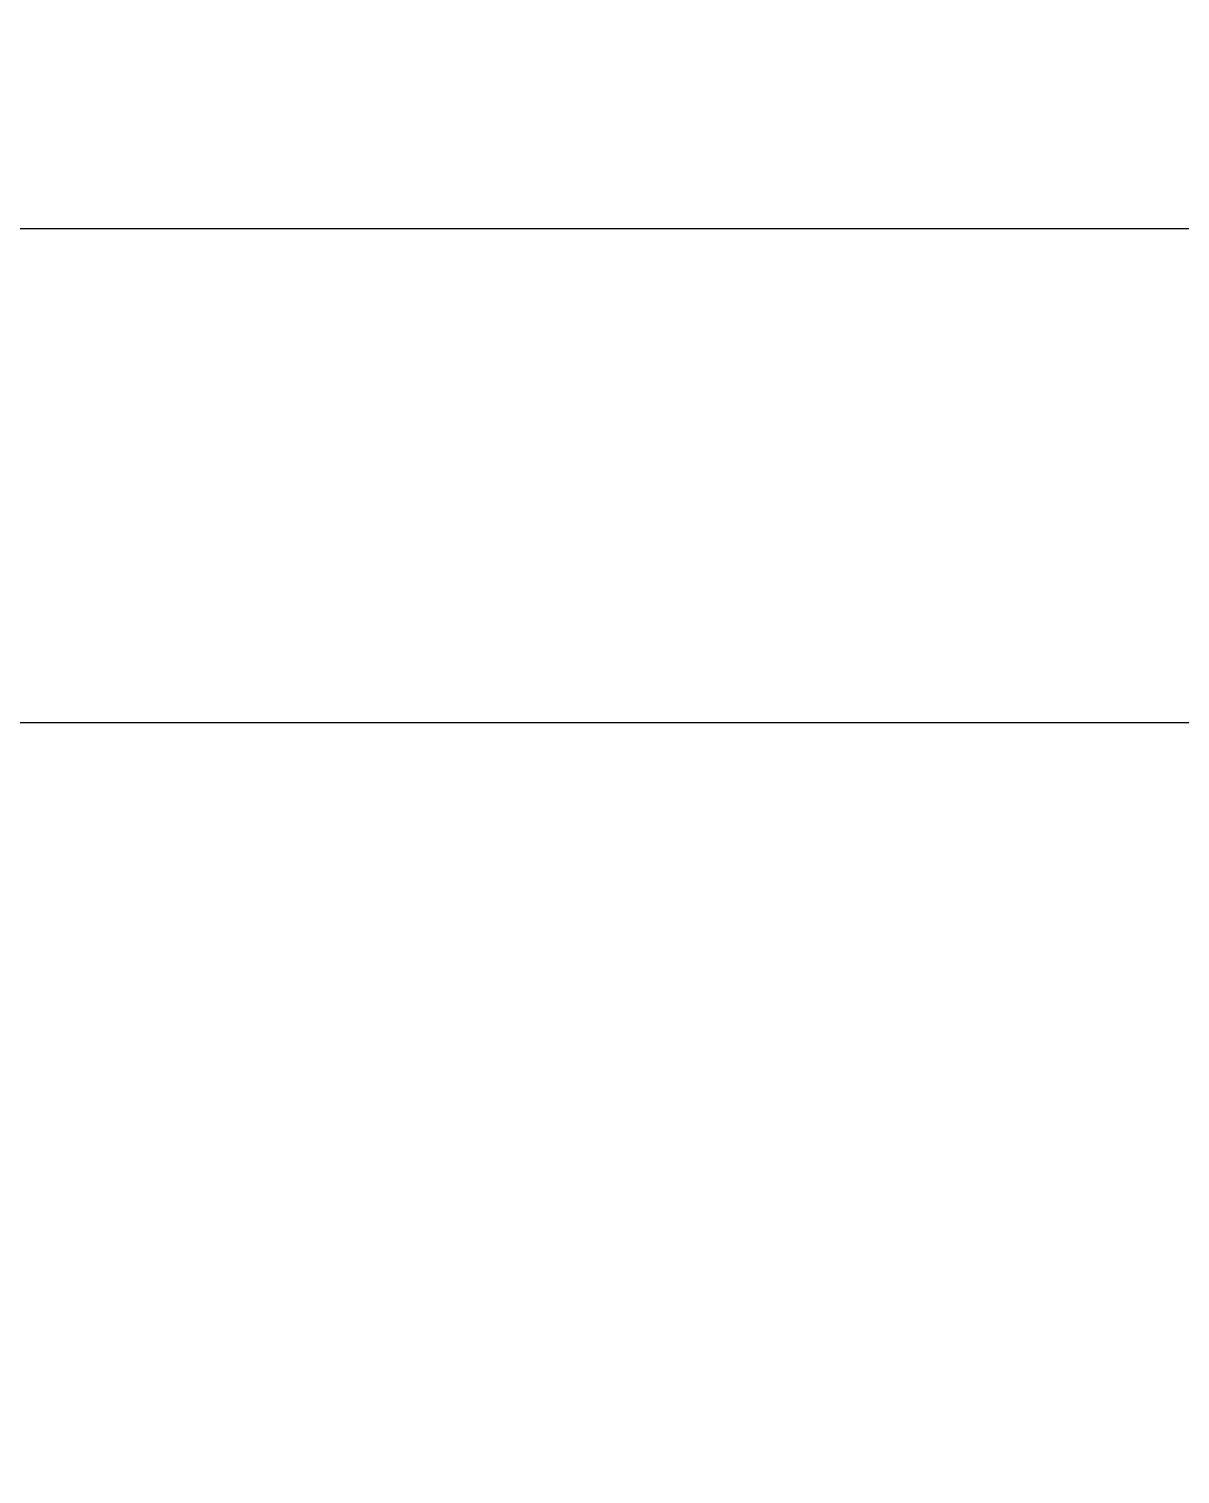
# Model space of a CAD drawing. Header units: millimetres. Extents: x 12325263 to 13848842, y -1463133 to 573208.
# Drawn here: x 12512447 to 12559070, y -1013581 to -955034 of the extents above; entities that cross this region are included whole.
import ezdxf
from ezdxf.xclip import XClip

# ---------------------------------------------------------------- set-up
doc = ezdxf.new("R2010")
doc.units = ezdxf.units.MM
doc.header["$LTSCALE"] = 1000
doc.header["$XCLIPFRAME"] = 0
for name, color, linetype in [('-2F平面$0$COLUMN-CONCRETE', 6, 'Continuous'), ('-2F平面$0$WALL-SHATCH', 8, 'Continuous'), ('PUB_HATCH', 8, 'Continuous'), ('WALL', 5, 'Continuous')]:
    doc.layers.add(name, color=color, linetype=linetype)

# ---------------------------------------------------------------- blocks, each defined once
blk = doc.blocks.new('adgshg13--2F平面$0$A$C7F010FC0')
at = {"layer": '-2F平面$0$WALL-SHATCH'}
h = blk.add_hatch(color=256, dxfattribs=at)
h.dxf.hatch_style = 1
h.paths.add_polyline_path([(-60384, -16881), (-763, 197), (12588, -13153), (12588, -157996), (-162965, -188820), (-171262, -180523), (-171262, -31311), (-150707, -10756), (-131860, -7981), (-99162, -7981), (-99162, -4981), (-76620, -4981), (-70108, -16881)], flags=16)
h.paths.add_polyline_path([(-60091, -16381), (-647, 647), (12988, -12988), (12988, -158332), (-163101, -189250), (-171662, -180689), (-171662, -31145), (-150778, -10261), (-131897, -7481), (-99562, -7481), (-99562, -4581), (-76366, -4581), (-69908, -16381)])
at = {"layer": '-2F平面$0$COLUMN-CONCRETE'}
for points in [[(-60091, -16381), (-647, 647), (12988, -12988), (12988, -158332), (-163101, -189250), (-171662, -180689), (-171662, -31145), (-150778, -10261), (-131897, -7481), (-99562, -7481), (-99562, -4581), (-76366, -4581), (-69908, -16381)], [(-60384, -16881), (-763, 197), (12588, -13153), (12588, -157996), (-162965, -188820), (-171262, -180523), (-171262, -31311), (-150707, -10756), (-131860, -7981), (-99162, -7981), (-99162, -4981), (-76620, -4981), (-70108, -16881)]]:
    blk.add_lwpolyline(points, close=True, dxfattribs=at)
blk = doc.blocks.new('A$C2A3E77E8')
at = {"layer": 'WALL', "color": 1}
blk.add_blockref('adgshg13--2F平面$0$A$C7F010FC0', (561507.9, 205483.1), dxfattribs=at)

msp = doc.modelspace()

# ---------------------------------------------------------------- linework, layer by layer
at = {"layer": 'PUB_HATCH'}
for points in [[(12468841.6, -733133), (12648841.6, -733133), (12648841.6, -963133), (12468841.6, -963133)], [(12468841.6, -983133), (12648841.6, -983133), (12648841.6, -1213133), (12468841.6, -1213133)]]:
    msp.add_lwpolyline(points, close=True, dxfattribs=at)

# ---------------------------------------------------------------- block references
ref = msp.add_blockref('A$C2A3E77E8', (12039933.3, -1095474.8), dxfattribs=dict(rotation=350.0412492537527))
XClip(ref).set_block_clipping_path([(574517.6328491271, 127502.2367430634), (563167.6328490991, 127502.2228846755), (563167.6311767455, 128872.3654828509), (556800.2987149898, 128872.35771109), (544257.8770271596, 126670.0996581088), (543557.4714692105, 130659.0804795903), (536268.9804626536, 129379.331731239), (537790.8662453052, 120711.8038626132), (523312.3703787625, 118169.6006707186), (521652.1357429288, 127625.0713569671), (520765.6618171427, 127469.4202569119), (520307.3778515682, 130079.4678951118), (515776.700237589, 129283.9687092729), (515422.1926091146, 131303.0932199814), (513452.2958014049, 130957.2097736297), (514282.4182554409, 126229.4878651481), (510637.9919826575, 125589.577113275), (512263.534631284, 116331.1783077423), (512362.3527807724, 116348.529120174), (517291.1072248165, 88278.0145814414), (519851.8954271879, 88727.6234641299), (522454.6248882134, 73904.4148362107), (519893.7906026859, 73454.7686835658), (526007.3042119928, 38637.452739819), (480033.7029030509, 30565.0258553012), (466439.1866319198, 28317.0522398334), (446673.6220214516, 140886.9888556413), (578014.3726615645, 163948.422490485), (584117.7942495663, 129187.8787387202)])

doc.saveas('drawing.dxf')
